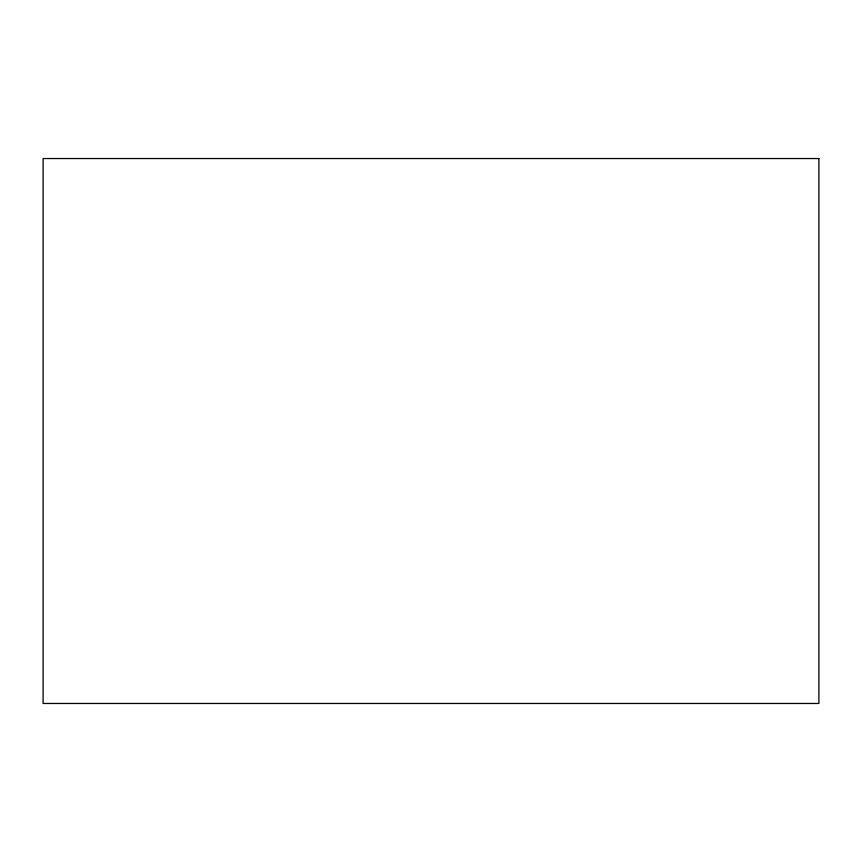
<?xml version="1.0" encoding="UTF-8"?>
<svg xmlns="http://www.w3.org/2000/svg" width="862" height="862" viewBox="0 0 862 862"><rect width="100%" height="100%" fill="white"/><g stroke="black" fill="none" stroke-linecap="round" stroke-linejoin="round"><path stroke-width="1.29" d="M818.9 158.533L43.1 158.533L43.1 703.467L818.9 703.467L818.9 158.533"/></g></svg>
